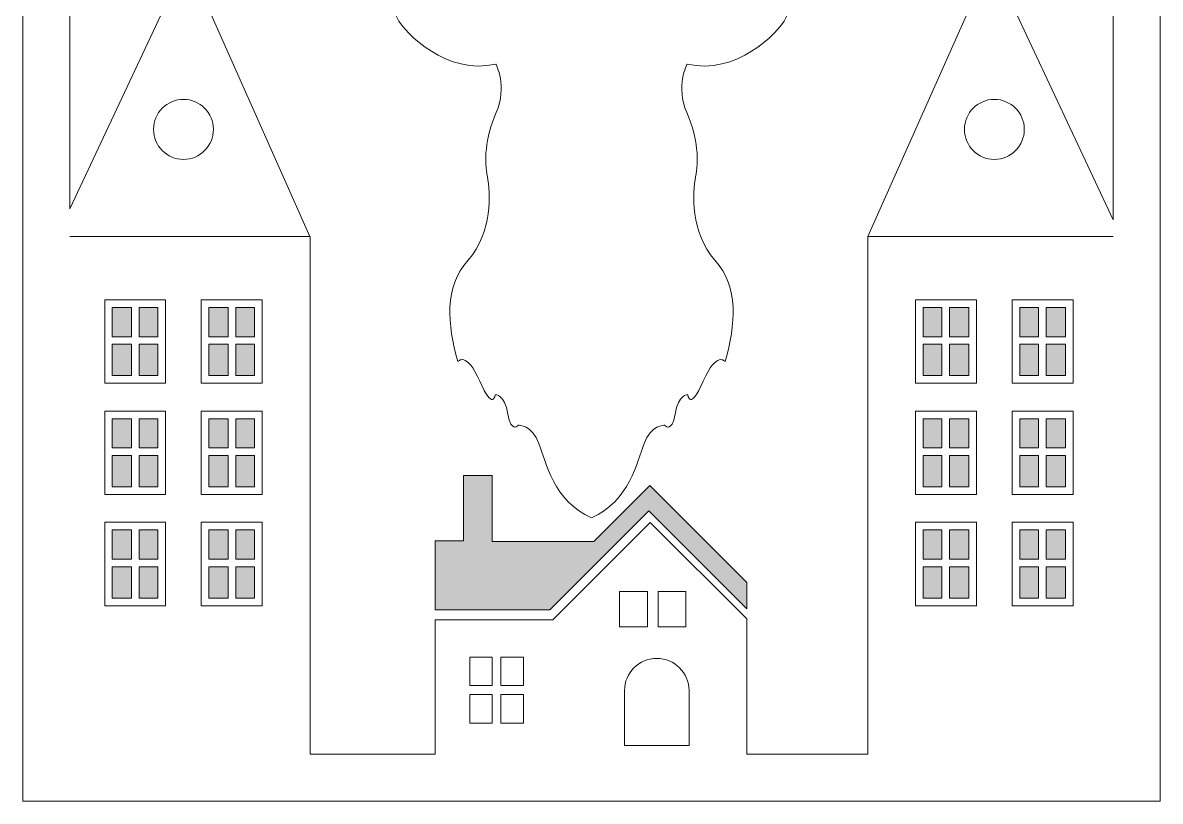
# Model space of a CAD drawing. Extents: x 414 to 2587, y -2987 to -13.
# Drawn here: x 414 to 2587, y -2987 to -1500 of the extents above; entities that cross this region are included whole.
import ezdxf

# ---------------------------------------------------------------- set-up
doc = ezdxf.new("R2010")
doc.units = 0
doc.header["$MEASUREMENT"] = 0
doc.layers.add('Layer 1', color=7, linetype='Continuous')

# ---------------------------------------------------------------- blocks, each defined once
blk = doc.blocks.new('block 2')
at = {"layer": 'Layer 1', "true_color": 0x231f20}
h = blk.add_hatch(color=250, dxfattribs=at)
h.dxf.hatch_style = 2
h.paths.add_polyline_path([(585.1, -2099.4), (621.8, -2099.4), (621.8, -2043.5), (585.1, -2043.5)])
h = blk.add_hatch(color=250, dxfattribs=at)
h.dxf.hatch_style = 2
h.paths.add_polyline_path([(636.5, -2099.4), (672.3, -2099.4), (672.3, -2043.5), (636.5, -2043.5)])
h = blk.add_hatch(color=250, dxfattribs=at)
h.dxf.hatch_style = 2
h.paths.add_polyline_path([(769.7, -2099.4), (806.4, -2099.4), (806.4, -2043.5), (769.7, -2043.5)])
h = blk.add_hatch(color=250, dxfattribs=at)
h.dxf.hatch_style = 2
h.paths.add_polyline_path([(821.1, -2099.4), (856.9, -2099.4), (856.9, -2043.5), (821.1, -2043.5)])
h = blk.add_hatch(color=250, dxfattribs=at)
h.dxf.hatch_style = 2
h.paths.add_polyline_path([(2134.1, -2099.4), (2169.9, -2099.4), (2169.9, -2043.5), (2134.1, -2043.5)])
h = blk.add_hatch(color=250, dxfattribs=at)
h.dxf.hatch_style = 2
h.paths.add_polyline_path([(2184.6, -2099.4), (2221.3, -2099.4), (2221.3, -2043.5), (2184.6, -2043.5)])
h = blk.add_hatch(color=250, dxfattribs=at)
h.dxf.hatch_style = 2
h.paths.add_polyline_path([(2318.7, -2099.4), (2354.5, -2099.4), (2354.5, -2043.5), (2318.7, -2043.5)])
h = blk.add_hatch(color=250, dxfattribs=at)
h.dxf.hatch_style = 2
h.paths.add_polyline_path([(2369.2, -2099.4), (2405.9, -2099.4), (2405.9, -2043.5), (2369.2, -2043.5)])
h = blk.add_hatch(color=250, dxfattribs=at)
h.dxf.hatch_style = 2
h.paths.add_polyline_path([(585.1, -2173.8), (621.8, -2173.8), (621.8, -2114), (585.1, -2114)])
h = blk.add_hatch(color=250, dxfattribs=at)
h.dxf.hatch_style = 2
h.paths.add_polyline_path([(636.5, -2173.8), (672.3, -2173.8), (672.3, -2114), (636.5, -2114)])
h = blk.add_hatch(color=250, dxfattribs=at)
h.dxf.hatch_style = 2
h.paths.add_polyline_path([(769.7, -2173.8), (806.4, -2173.8), (806.4, -2114), (769.7, -2114)])
h = blk.add_hatch(color=250, dxfattribs=at)
h.dxf.hatch_style = 2
h.paths.add_polyline_path([(821.1, -2173.8), (856.9, -2173.8), (856.9, -2114), (821.1, -2114)])
h = blk.add_hatch(color=250, dxfattribs=at)
h.dxf.hatch_style = 2
h.paths.add_polyline_path([(2134.1, -2173.8), (2169.9, -2173.8), (2169.9, -2114), (2134.1, -2114)])
h = blk.add_hatch(color=250, dxfattribs=at)
h.dxf.hatch_style = 2
h.paths.add_polyline_path([(2184.6, -2173.8), (2221.3, -2173.8), (2221.3, -2114), (2184.6, -2114)])
h = blk.add_hatch(color=250, dxfattribs=at)
h.dxf.hatch_style = 2
h.paths.add_polyline_path([(2318.7, -2173.8), (2354.5, -2173.8), (2354.5, -2114), (2318.7, -2114)])
h = blk.add_hatch(color=250, dxfattribs=at)
h.dxf.hatch_style = 2
h.paths.add_polyline_path([(2369.2, -2173.8), (2405.9, -2173.8), (2405.9, -2114), (2369.2, -2114)])
h = blk.add_hatch(color=250, dxfattribs=at)
h.dxf.hatch_style = 2
h.paths.add_polyline_path([(621.8, -2256.1), (585.1, -2256.1), (585.1, -2311.9), (621.8, -2311.9)])
h = blk.add_hatch(color=250, dxfattribs=at)
h.dxf.hatch_style = 2
h.paths.add_polyline_path([(672.3, -2256.1), (636.5, -2256.1), (636.5, -2311.9), (672.3, -2311.9)])
h = blk.add_hatch(color=250, dxfattribs=at)
h.dxf.hatch_style = 2
h.paths.add_polyline_path([(806.4, -2256.1), (769.7, -2256.1), (769.7, -2311.9), (806.4, -2311.9)])
h = blk.add_hatch(color=250, dxfattribs=at)
h.dxf.hatch_style = 2
h.paths.add_polyline_path([(856.9, -2256.1), (821.1, -2256.1), (821.1, -2311.9), (856.9, -2311.9)])
h = blk.add_hatch(color=250, dxfattribs=at)
h.dxf.hatch_style = 2
h.paths.add_polyline_path([(2169.9, -2256.1), (2134.1, -2256.1), (2134.1, -2311.9), (2169.9, -2311.9)])
h = blk.add_hatch(color=250, dxfattribs=at)
h.dxf.hatch_style = 2
h.paths.add_polyline_path([(2221.3, -2256.1), (2184.6, -2256.1), (2184.6, -2311.9), (2221.3, -2311.9)])
h = blk.add_hatch(color=250, dxfattribs=at)
h.dxf.hatch_style = 2
h.paths.add_polyline_path([(2354.5, -2256.1), (2318.7, -2256.1), (2318.7, -2311.9), (2354.5, -2311.9)])
h = blk.add_hatch(color=250, dxfattribs=at)
h.dxf.hatch_style = 2
h.paths.add_polyline_path([(2405.9, -2256.1), (2369.2, -2256.1), (2369.2, -2311.9), (2405.9, -2311.9)])
h = blk.add_hatch(color=250, dxfattribs=at)
h.dxf.hatch_style = 2
h.paths.add_polyline_path([(621.8, -2326.6), (585.1, -2326.6), (585.1, -2386.3), (621.8, -2386.3)])
h = blk.add_hatch(color=250, dxfattribs=at)
h.dxf.hatch_style = 2
h.paths.add_polyline_path([(672.3, -2326.6), (636.5, -2326.6), (636.5, -2386.3), (672.3, -2386.3)])
h = blk.add_hatch(color=250, dxfattribs=at)
h.dxf.hatch_style = 2
h.paths.add_polyline_path([(806.4, -2326.6), (769.7, -2326.6), (769.7, -2386.3), (806.4, -2386.3)])
h = blk.add_hatch(color=250, dxfattribs=at)
h.dxf.hatch_style = 2
h.paths.add_polyline_path([(856.9, -2326.6), (821.1, -2326.6), (821.1, -2386.3), (856.9, -2386.3)])
h = blk.add_hatch(color=250, dxfattribs=at)
h.dxf.hatch_style = 2
h.paths.add_polyline_path([(2169.9, -2326.6), (2134.1, -2326.6), (2134.1, -2386.3), (2169.9, -2386.3)])
h = blk.add_hatch(color=250, dxfattribs=at)
h.dxf.hatch_style = 2
h.paths.add_polyline_path([(2221.3, -2326.6), (2184.6, -2326.6), (2184.6, -2386.3), (2221.3, -2386.3)])
h = blk.add_hatch(color=250, dxfattribs=at)
h.dxf.hatch_style = 2
h.paths.add_polyline_path([(2354.5, -2326.6), (2318.7, -2326.6), (2318.7, -2386.3), (2354.5, -2386.3)])
h = blk.add_hatch(color=250, dxfattribs=at)
h.dxf.hatch_style = 2
h.paths.add_polyline_path([(2405.9, -2326.6), (2369.2, -2326.6), (2369.2, -2386.3), (2405.9, -2386.3)])
h = blk.add_hatch(color=250, dxfattribs=at)
h.dxf.hatch_style = 2
h.paths.add_polyline_path([(1609.9, -2432), (1797, -2619.1), (1797, -2568.8), (1611.8, -2383.6), (1505, -2490.4), (1310.9, -2490.4), (1310.9, -2364.7), (1255.7, -2364.7), (1255.7, -2489.4), (1201.6, -2489.4), (1201.6, -2621.2), (1420.7, -2621.2)])
h = blk.add_hatch(color=250, dxfattribs=at)
h.dxf.hatch_style = 2
h.paths.add_polyline_path([(621.8, -2468.6), (585.1, -2468.6), (585.1, -2524.5), (621.8, -2524.5)])
h = blk.add_hatch(color=250, dxfattribs=at)
h.dxf.hatch_style = 2
h.paths.add_polyline_path([(672.3, -2468.6), (636.5, -2468.6), (636.5, -2524.5), (672.3, -2524.5)])
h = blk.add_hatch(color=250, dxfattribs=at)
h.dxf.hatch_style = 2
h.paths.add_polyline_path([(806.4, -2468.6), (769.7, -2468.6), (769.7, -2524.5), (806.4, -2524.5)])
h = blk.add_hatch(color=250, dxfattribs=at)
h.dxf.hatch_style = 2
h.paths.add_polyline_path([(856.9, -2468.6), (821.1, -2468.6), (821.1, -2524.5), (856.9, -2524.5)])
h = blk.add_hatch(color=250, dxfattribs=at)
h.dxf.hatch_style = 2
h.paths.add_polyline_path([(2169.9, -2468.6), (2134.1, -2468.6), (2134.1, -2524.5), (2169.9, -2524.5)])
h = blk.add_hatch(color=250, dxfattribs=at)
h.dxf.hatch_style = 2
h.paths.add_polyline_path([(2221.3, -2468.6), (2184.6, -2468.6), (2184.6, -2524.5), (2221.3, -2524.5)])
h = blk.add_hatch(color=250, dxfattribs=at)
h.dxf.hatch_style = 2
h.paths.add_polyline_path([(2354.5, -2468.6), (2318.7, -2468.6), (2318.7, -2524.5), (2354.5, -2524.5)])
h = blk.add_hatch(color=250, dxfattribs=at)
h.dxf.hatch_style = 2
h.paths.add_polyline_path([(2405.9, -2468.6), (2369.2, -2468.6), (2369.2, -2524.5), (2405.9, -2524.5)])
h = blk.add_hatch(color=250, dxfattribs=at)
h.dxf.hatch_style = 2
h.paths.add_polyline_path([(621.8, -2539.1), (585.1, -2539.1), (585.1, -2598.9), (621.8, -2598.9)])
h = blk.add_hatch(color=250, dxfattribs=at)
h.dxf.hatch_style = 2
h.paths.add_polyline_path([(672.3, -2539.1), (636.5, -2539.1), (636.5, -2598.9), (672.3, -2598.9)])
h = blk.add_hatch(color=250, dxfattribs=at)
h.dxf.hatch_style = 2
h.paths.add_polyline_path([(806.4, -2539.1), (769.7, -2539.1), (769.7, -2598.9), (806.4, -2598.9)])
h = blk.add_hatch(color=250, dxfattribs=at)
h.dxf.hatch_style = 2
h.paths.add_polyline_path([(856.9, -2539.1), (821.1, -2539.1), (821.1, -2598.9), (856.9, -2598.9)])
h = blk.add_hatch(color=250, dxfattribs=at)
h.dxf.hatch_style = 2
h.paths.add_polyline_path([(2169.9, -2539.1), (2134.1, -2539.1), (2134.1, -2598.9), (2169.9, -2598.9)])
h = blk.add_hatch(color=250, dxfattribs=at)
h.dxf.hatch_style = 2
h.paths.add_polyline_path([(2221.3, -2539.1), (2184.6, -2539.1), (2184.6, -2598.9), (2221.3, -2598.9)])
h = blk.add_hatch(color=250, dxfattribs=at)
h.dxf.hatch_style = 2
h.paths.add_polyline_path([(2354.5, -2539.1), (2318.7, -2539.1), (2318.7, -2598.9), (2354.5, -2598.9)])
h = blk.add_hatch(color=250, dxfattribs=at)
h.dxf.hatch_style = 2
h.paths.add_polyline_path([(2405.9, -2539.1), (2369.2, -2539.1), (2369.2, -2598.9), (2405.9, -2598.9)])
at = {"layer": 'Layer 1', "lineweight": 0}
for points in [[(2042.9, -12.6), (2009.9, -12.6), (1957.7, -12.6), (1920.1, -12.6), (1831.7, -12.6), (1786.5, -12.6), (1643.8, -12.6), (1357, -12.6), (1214.5, -12.6), (1169.3, -12.6), (1080.9, -12.6), (1043.5, -12.6), (991.2, -12.6), (958, -12.6), (414, -12.6), (414, -2986.8), (2586.9, -2986.8), (2586.9, -12.6), (2042.9, -12.6)], [(570.5, -2188.4), (570.5, -2028.9), (687, -2028.9), (687, -2188.4), (570.5, -2188.4)], [(755.1, -2188.4), (755.1, -2028.9), (871.6, -2028.9), (871.6, -2188.4), (755.1, -2188.4)], [(2119.4, -2188.4), (2119.4, -2028.9), (2235.9, -2028.9), (2235.9, -2188.4), (2119.4, -2188.4)], [(2304, -2188.4), (2304, -2028.9), (2420.5, -2028.9), (2420.5, -2188.4), (2304, -2188.4)], [(585.1, -2099.4), (621.8, -2099.4), (621.8, -2043.5), (585.1, -2043.5), (585.1, -2099.4)], [(636.5, -2099.4), (672.3, -2099.4), (672.3, -2043.5), (636.5, -2043.5), (636.5, -2099.4)], [(769.7, -2099.4), (806.4, -2099.4), (806.4, -2043.5), (769.7, -2043.5), (769.7, -2099.4)], [(821.1, -2099.4), (856.9, -2099.4), (856.9, -2043.5), (821.1, -2043.5), (821.1, -2099.4)], [(2134.1, -2099.4), (2169.9, -2099.4), (2169.9, -2043.5), (2134.1, -2043.5), (2134.1, -2099.4)], [(2184.6, -2099.4), (2221.3, -2099.4), (2221.3, -2043.5), (2184.6, -2043.5), (2184.6, -2099.4)], [(2318.7, -2099.4), (2354.5, -2099.4), (2354.5, -2043.5), (2318.7, -2043.5), (2318.7, -2099.4)], [(2369.2, -2099.4), (2405.9, -2099.4), (2405.9, -2043.5), (2369.2, -2043.5), (2369.2, -2099.4)], [(585.1, -2173.8), (621.8, -2173.8), (621.8, -2114), (585.1, -2114), (585.1, -2173.8)], [(636.5, -2173.8), (672.3, -2173.8), (672.3, -2114), (636.5, -2114), (636.5, -2173.8)], [(769.7, -2173.8), (806.4, -2173.8), (806.4, -2114), (769.7, -2114), (769.7, -2173.8)], [(821.1, -2173.8), (856.9, -2173.8), (856.9, -2114), (821.1, -2114), (821.1, -2173.8)], [(2134.1, -2173.8), (2169.9, -2173.8), (2169.9, -2114), (2134.1, -2114), (2134.1, -2173.8)], [(2184.6, -2173.8), (2221.3, -2173.8), (2221.3, -2114), (2184.6, -2114), (2184.6, -2173.8)], [(2318.7, -2173.8), (2354.5, -2173.8), (2354.5, -2114), (2318.7, -2114), (2318.7, -2173.8)], [(2369.2, -2173.8), (2405.9, -2173.8), (2405.9, -2114), (2369.2, -2114), (2369.2, -2173.8)], [(687, -2241.4), (687, -2401), (570.5, -2401), (570.5, -2241.4), (687, -2241.4)], [(621.8, -2256.1), (585.1, -2256.1), (585.1, -2311.9), (621.8, -2311.9), (621.8, -2256.1)], [(672.3, -2256.1), (636.5, -2256.1), (636.5, -2311.9), (672.3, -2311.9), (672.3, -2256.1)], [(871.6, -2241.4), (871.6, -2401), (755.1, -2401), (755.1, -2241.4), (871.6, -2241.4)], [(806.4, -2256.1), (769.7, -2256.1), (769.7, -2311.9), (806.4, -2311.9), (806.4, -2256.1)], [(856.9, -2256.1), (821.1, -2256.1), (821.1, -2311.9), (856.9, -2311.9), (856.9, -2256.1)], [(2235.9, -2241.4), (2235.9, -2401), (2119.4, -2401), (2119.4, -2241.4), (2235.9, -2241.4)], [(2169.9, -2256.1), (2134.1, -2256.1), (2134.1, -2311.9), (2169.9, -2311.9), (2169.9, -2256.1)], [(2221.3, -2256.1), (2184.6, -2256.1), (2184.6, -2311.9), (2221.3, -2311.9), (2221.3, -2256.1)], [(2420.5, -2241.4), (2420.5, -2401), (2304, -2401), (2304, -2241.4), (2420.5, -2241.4)], [(2354.5, -2256.1), (2318.7, -2256.1), (2318.7, -2311.9), (2354.5, -2311.9), (2354.5, -2256.1)], [(2405.9, -2256.1), (2369.2, -2256.1), (2369.2, -2311.9), (2405.9, -2311.9), (2405.9, -2256.1)], [(621.8, -2326.6), (585.1, -2326.6), (585.1, -2386.3), (621.8, -2386.3), (621.8, -2326.6)], [(672.3, -2326.6), (636.5, -2326.6), (636.5, -2386.3), (672.3, -2386.3), (672.3, -2326.6)], [(806.4, -2326.6), (769.7, -2326.6), (769.7, -2386.3), (806.4, -2386.3), (806.4, -2326.6)], [(856.9, -2326.6), (821.1, -2326.6), (821.1, -2386.3), (856.9, -2386.3), (856.9, -2326.6)], [(2169.9, -2326.6), (2134.1, -2326.6), (2134.1, -2386.3), (2169.9, -2386.3), (2169.9, -2326.6)], [(2221.3, -2326.6), (2184.6, -2326.6), (2184.6, -2386.3), (2221.3, -2386.3), (2221.3, -2326.6)], [(2354.5, -2326.6), (2318.7, -2326.6), (2318.7, -2386.3), (2354.5, -2386.3), (2354.5, -2326.6)], [(2405.9, -2326.6), (2369.2, -2326.6), (2369.2, -2386.3), (2405.9, -2386.3), (2405.9, -2326.6)], [(1609.9, -2432), (1797, -2619.1), (1797, -2568.8), (1611.8, -2383.6), (1505, -2490.4), (1310.9, -2490.4), (1310.9, -2364.7), (1255.7, -2364.7), (1255.7, -2489.4), (1201.6, -2489.4), (1201.6, -2621.2), (1420.7, -2621.2), (1609.9, -2432)], [(687, -2454), (687, -2613.5), (570.5, -2613.5), (570.5, -2454), (687, -2454)], [(871.6, -2454), (871.6, -2613.5), (755.1, -2613.5), (755.1, -2454), (871.6, -2454)], [(2235.9, -2454), (2235.9, -2613.5), (2119.4, -2613.5), (2119.4, -2454), (2235.9, -2454)], [(2420.5, -2454), (2420.5, -2613.5), (2304, -2613.5), (2304, -2454), (2420.5, -2454)], [(621.8, -2468.6), (585.1, -2468.6), (585.1, -2524.5), (621.8, -2524.5), (621.8, -2468.6)], [(672.3, -2468.6), (636.5, -2468.6), (636.5, -2524.5), (672.3, -2524.5), (672.3, -2468.6)], [(806.4, -2468.6), (769.7, -2468.6), (769.7, -2524.5), (806.4, -2524.5), (806.4, -2468.6)], [(856.9, -2468.6), (821.1, -2468.6), (821.1, -2524.5), (856.9, -2524.5), (856.9, -2468.6)], [(2169.9, -2468.6), (2134.1, -2468.6), (2134.1, -2524.5), (2169.9, -2524.5), (2169.9, -2468.6)], [(2221.3, -2468.6), (2184.6, -2468.6), (2184.6, -2524.5), (2221.3, -2524.5), (2221.3, -2468.6)], [(2354.5, -2468.6), (2318.7, -2468.6), (2318.7, -2524.5), (2354.5, -2524.5), (2354.5, -2468.6)], [(2405.9, -2468.6), (2369.2, -2468.6), (2369.2, -2524.5), (2405.9, -2524.5), (2405.9, -2468.6)], [(621.8, -2539.1), (585.1, -2539.1), (585.1, -2598.9), (621.8, -2598.9), (621.8, -2539.1)], [(672.3, -2539.1), (636.5, -2539.1), (636.5, -2598.9), (672.3, -2598.9), (672.3, -2539.1)], [(806.4, -2539.1), (769.7, -2539.1), (769.7, -2598.9), (806.4, -2598.9), (806.4, -2539.1)], [(856.9, -2539.1), (821.1, -2539.1), (821.1, -2598.9), (856.9, -2598.9), (856.9, -2539.1)], [(2169.9, -2539.1), (2134.1, -2539.1), (2134.1, -2598.9), (2169.9, -2598.9), (2169.9, -2539.1)], [(2221.3, -2539.1), (2184.6, -2539.1), (2184.6, -2598.9), (2221.3, -2598.9), (2221.3, -2539.1)], [(2354.5, -2539.1), (2318.7, -2539.1), (2318.7, -2598.9), (2354.5, -2598.9), (2354.5, -2539.1)], [(2405.9, -2539.1), (2369.2, -2539.1), (2369.2, -2598.9), (2405.9, -2598.9), (2405.9, -2539.1)], [(1607.2, -2653.8), (1554.1, -2653.8), (1554.1, -2586.4), (1607.2, -2586.4), (1607.2, -2653.8)], [(1627.7, -2653.8), (1627.7, -2586.4), (1680.8, -2586.4), (1680.8, -2653.8), (1627.7, -2653.8)], [(1267.9, -2765.8), (1267.9, -2711.3), (1310.8, -2711.3), (1310.8, -2765.8), (1267.9, -2765.8)], [(1327.3, -2765.8), (1327.3, -2711.3), (1370.3, -2711.3), (1370.3, -2765.8), (1327.3, -2765.8)], [(1310.8, -2783), (1310.8, -2837.5), (1267.9, -2837.5), (1267.9, -2783), (1310.8, -2783)], [(1370.3, -2783), (1370.3, -2837.5), (1327.3, -2837.5), (1327.3, -2783), (1370.3, -2783)]]:
    blk.add_lwpolyline(points, dxfattribs=at)
for points, knots in [([(694.7, -1202.9), (982.7, -1214), (954.6, -1235.1), (1063.3, -1311.7), (1172, -1388.2), (1320, -1418.4), (1320, -1418.4), (1320, -1418.4), (1350, -1428.7), (1331.4, -1469.8), (1331.4, -1469.8), (1312, -1445.8), (1274, -1448.6), (1236, -1451.4), (1214.1, -1463.5), (1178.2, -1466.1), (1142.3, -1468.8), (1114, -1459.3), (1129.1, -1490.3), (1144.3, -1521.2), (1225.8, -1600.5), (1317.9, -1578.7), (1317.9, -1578.7), (1340.2, -1621.3), (1318.5, -1671.2), (1296.9, -1721), (1295.4, -1765.3), (1301.5, -1794), (1307.5, -1822.7), (1311.5, -1900.7), (1264.7, -1953.1), (1217.9, -2005.5), (1225.4, -2075), (1245.1, -2147), (1245.1, -2147), (1261.7, -2125.8), (1286.9, -2184.2), (1312, -2242.6), (1316.6, -2210.4), (1316.6, -2210.4), (1316.6, -2210.4), (1334.2, -2208.9), (1340.7, -2247.1), (1347.3, -2285.4), (1360.9, -2268.3), (1360.9, -2268.3), (1360.9, -2268.3), (1387, -2267.8), (1400.1, -2303.6), (1412.9, -2338.4), (1428.1, -2413.1), (1500.4, -2445.7), (1572.8, -2413.1), (1588, -2338.4), (1600.8, -2303.6), (1613.9, -2267.8), (1640, -2268.3), (1640, -2268.3), (1640, -2268.3), (1653.6, -2285.4), (1660.2, -2247.1), (1666.7, -2208.9), (1684.3, -2210.4), (1684.3, -2210.4), (1684.3, -2210.4), (1688.9, -2242.6), (1714, -2184.2), (1739.2, -2125.8), (1755.8, -2147), (1755.8, -2147), (1775.5, -2075), (1783, -2005.5), (1736.2, -1953.1), (1689.4, -1900.7), (1693.4, -1822.7), (1699.4, -1794), (1705.5, -1765.3), (1704, -1721), (1682.4, -1671.2), (1660.7, -1621.3), (1683, -1578.7), (1683, -1578.7), (1775.1, -1600.5), (1856.6, -1521.2), (1871.8, -1490.3), (1886.9, -1459.3), (1858.5, -1468.8), (1822.7, -1466.1), (1786.8, -1463.5), (1764.9, -1451.4), (1726.9, -1448.6), (1688.9, -1445.8), (1669.5, -1469.8), (1669.5, -1469.8), (1650.9, -1428.7), (1680.9, -1418.4), (1680.9, -1418.4), (1680.9, -1418.4), (1828.9, -1388.2), (1937.6, -1311.7), (2046.3, -1235.1), (2018.2, -1214), (2306.2, -1202.9), (2378.7, -1200.1), (2447.2, -1183.7), (2496.7, -1145.5), (2496.7, -1145.5), (2496.7, -1876.1), (2496.7, -1876.1), (2496.7, -1876.1), (2263.8, -1379.1), (2263.8, -1379.1), (2263.8, -1379.1), (2028.2, -1908.2), (2028.2, -1908.2), (2028.2, -1908.2), (2496.7, -1908.2), (2496.7, -1908.2), (2496.7, -1908.2), (2496.7, -1908.3), (2496.7, -1908.3), (2496.7, -1908.3), (2028.1, -1908.3), (2028.1, -1908.3), (2028.1, -1908.3), (2028.1, -2896.7), (2028.1, -2896.7), (2028.1, -2896.7), (1797, -2896.7), (1797, -2896.7), (1797, -2896.7), (1797, -2638.2), (1797, -2638.2), (1797, -2638.2), (1612.8, -2454.1), (1612.8, -2454.1), (1612.8, -2454.1), (1426.4, -2640.5), (1426.4, -2640.5), (1426.4, -2640.5), (1201.6, -2640.5), (1201.6, -2640.5), (1201.6, -2640.5), (1201.6, -2896.7), (1201.6, -2896.7), (1201.6, -2896.7), (962.8, -2896.7), (962.8, -2896.7), (962.8, -2896.7), (962.8, -1908.3), (962.8, -1908.3), (962.8, -1908.3), (504.2, -1908.3), (504.2, -1908.3), (504.2, -1908.3), (504.2, -1908.2), (504.2, -1908.2), (504.2, -1908.2), (962.7, -1908.2), (962.7, -1908.2), (962.7, -1908.2), (727.2, -1379.1), (727.2, -1379.1), (727.2, -1379.1), (504.2, -1854.9), (504.2, -1854.9), (504.2, -1854.9), (504.2, -1145.5), (504.2, -1145.5), (553.6, -1183.7), (622.2, -1200.1), (694.7, -1202.9)], [0, 0, 0, 0, 1, 1, 1, 2, 2, 2, 3, 3, 3, 4, 4, 4, 5, 5, 5, 6, 6, 6, 7, 7, 7, 8, 8, 8, 9, 9, 9, 10, 10, 10, 11, 11, 11, 12, 12, 12, 13, 13, 13, 14, 14, 14, 15, 15, 15, 16, 16, 16, 17, 17, 17, 18, 18, 18, 19, 19, 19, 20, 20, 20, 21, 21, 21, 22, 22, 22, 23, 23, 23, 24, 24, 24, 25, 25, 25, 26, 26, 26, 27, 27, 27, 28, 28, 28, 29, 29, 29, 30, 30, 30, 31, 31, 31, 32, 32, 32, 33, 33, 33, 34, 34, 34, 35, 35, 35, 36, 36, 36, 37, 37, 37, 38, 38, 38, 39, 39, 39, 40, 40, 40, 41, 41, 41, 42, 42, 42, 43, 43, 43, 44, 44, 44, 45, 45, 45, 46, 46, 46, 47, 47, 47, 48, 48, 48, 49, 49, 49, 50, 50, 50, 51, 51, 51, 52, 52, 52, 53, 53, 53, 54, 54, 54, 55, 55, 55, 56, 56, 56, 57, 57, 57, 57]), ([(663.8, -1703.3), (663.8, -1671.8), (689.5, -1646.1), (721, -1646.1), (752.7, -1646.1), (778.2, -1671.8), (778.2, -1703.3), (778.2, -1735), (752.7, -1760.7), (721, -1760.7), (689.5, -1760.7), (663.8, -1735), (663.8, -1703.3)], [0, 0, 0, 0, 1, 1, 1, 2, 2, 2, 3, 3, 3, 4, 4, 4, 4]), ([(2327.2, -1703.3), (2327.2, -1735), (2301.5, -1760.7), (2270, -1760.7), (2238.3, -1760.7), (2212.8, -1735), (2212.8, -1703.3), (2212.8, -1671.8), (2238.3, -1646.1), (2270, -1646.1), (2301.5, -1646.1), (2327.2, -1671.8), (2327.2, -1703.3)], [0, 0, 0, 0, 1, 1, 1, 2, 2, 2, 3, 3, 3, 4, 4, 4, 4]), ([(1686.7, -2775.4), (1686.7, -2775.4), (1686.7, -2880.4), (1686.7, -2880.4), (1686.7, -2880.4), (1563.5, -2880.4), (1563.5, -2880.4), (1563.5, -2880.4), (1563.5, -2775.4), (1563.5, -2775.4), (1563.5, -2741.4), (1591.1, -2713.9), (1625.1, -2713.9), (1659.1, -2713.9), (1686.7, -2741.4), (1686.7, -2775.4)], [0, 0, 0, 0, 1, 1, 1, 2, 2, 2, 3, 3, 3, 4, 4, 4, 5, 5, 5, 5])]:
    blk.add_open_spline(points, degree=3, knots=knots, dxfattribs=at)

msp = doc.modelspace()

# ---------------------------------------------------------------- block references
at = {"layer": 'Layer 1'}
msp.add_blockref('block 2', (0, 0), dxfattribs=at)

doc.saveas('drawing.dxf')
